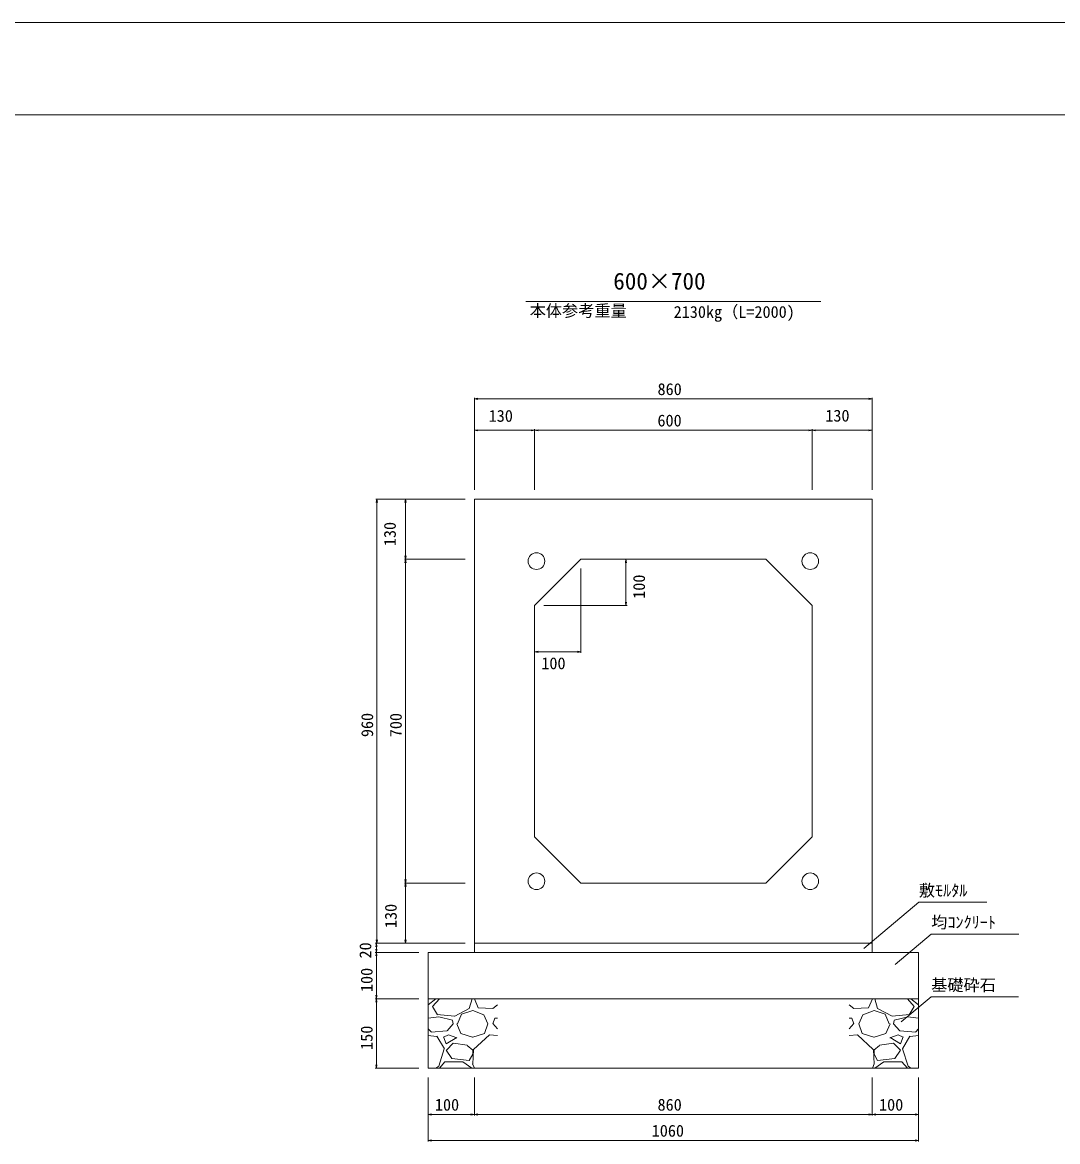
# Model space of a CAD drawing. Units: millimetres on the paper, with parts at other scales. Extents: x 0 to 841, y 0 to 594.
# Drawn here: x 234.1 to 457.9, y 352.1 to 594 of the extents above; entities that cross this region are included whole.
import ezdxf
from ezdxf.enums import TextEntityAlignment as Align

# ---------------------------------------------------------------- set-up
doc = ezdxf.new("R2010")
doc.units = ezdxf.units.MM
for name, color, linetype, lineweight in [('D-STR-DIM（寸法）', 7, 'Continuous', 18), ('D-STR-HTXT（旗揚げ）', 4, 'Continuous', 18), ('D-STR-STRn（構造物）', 7, 'Continuous', 18), ('D-STR（構造物外形線）', 1, 'Continuous', 18), ('D-TTL(外枠）', 2, 'Continuous', 18), ('DEFPOINTS_2', 8, 'Continuous', 18)]:
    doc.layers.add(name, color=color, linetype=linetype, lineweight=lineweight)
doc.layers.add('D-STR-TXT（文字）', color=7, linetype='Continuous')
doc.styles.add('ＭＳ ゴシック', font='')
doc.styles.get('ＭＳ ゴシック').set_extended_font_data('MS Gothic')

msp = doc.modelspace()

# ---------------------------------------------------------------- linework, layer by layer
at = {"layer": 'D-STR-DIM（寸法）'}
for p, q in [((331.863, 492.949), (331.863, 512.871)), ((331.863, 512.621), (332.613, 512.746)), ((331.863, 512.621), (331.963, 512.621)), ((332.613, 512.496), (331.863, 512.621)), ((417.763, 512.621), (331.963, 512.621)), ((417.113, 512.746), (417.863, 512.621)), ((417.863, 512.621), (417.113, 512.496)), ((417.863, 512.621), (417.763, 512.621)), ((417.863, 492.949), (417.863, 512.871)), ((331.863, 492.949), (331.863, 506.09)), ((331.863, 505.84), (332.613, 505.965)), ((331.863, 505.84), (331.963, 505.84)), ((332.613, 505.715), (331.863, 505.84)), ((344.763, 505.84), (331.963, 505.84)), ((344.113, 505.965), (344.863, 505.84)), ((344.863, 505.84), (344.113, 505.715)), ((344.863, 505.84), (344.763, 505.84)), ((344.863, 492.949), (344.863, 506.09)), ((344.863, 492.949), (344.863, 506.09)), ((344.863, 505.84), (345.613, 505.965)), ((344.863, 505.84), (344.963, 505.84)), ((345.613, 505.715), (344.863, 505.84)), ((344.963, 505.84), (404.763, 505.84)), ((404.113, 505.965), (404.863, 505.84)), ((404.863, 505.84), (404.113, 505.715)), ((404.863, 505.84), (404.763, 505.84)), ((404.863, 492.949), (404.863, 506.09)), ((404.863, 492.949), (404.863, 506.09)), ((404.863, 505.84), (405.613, 505.965)), ((404.863, 505.84), (404.963, 505.84)), ((405.613, 505.715), (404.863, 505.84)), ((404.963, 505.84), (417.763, 505.84)), ((417.113, 505.965), (417.863, 505.84)), ((417.863, 505.84), (417.113, 505.715)), ((417.863, 505.84), (417.763, 505.84)), ((417.863, 492.949), (417.863, 506.09)), ((329.863, 490.949), (310.527, 490.949)), ((310.652, 490.199), (310.777, 490.949)), ((310.777, 490.949), (310.777, 490.849)), ((310.777, 490.949), (310.902, 490.199)), ((310.777, 490.849), (310.777, 395.049)), ((329.863, 490.949), (316.722, 490.949)), ((316.847, 490.199), (316.972, 490.949)), ((316.972, 490.949), (316.972, 490.849)), ((316.972, 490.949), (317.097, 490.199)), ((316.972, 478.049), (316.972, 490.849)), ((329.863, 477.949), (316.722, 477.949)), ((329.863, 477.949), (316.722, 477.949)), ((316.972, 477.949), (316.847, 478.699)), ((316.847, 477.199), (316.972, 477.949)), ((317.097, 478.699), (316.972, 477.949)), ((316.972, 477.949), (316.972, 478.049)), ((316.972, 477.949), (316.972, 477.849)), ((316.972, 477.949), (317.097, 477.199)), ((316.972, 408.049), (316.972, 477.849)), ((356.863, 477.949), (364.864, 477.949)), ((364.489, 477.199), (364.614, 477.949)), ((364.614, 477.949), (364.614, 477.849)), ((364.614, 477.949), (364.739, 477.199)), ((364.614, 468.049), (364.614, 477.849)), ((354.863, 475.949), (354.863, 457.706)), ((346.863, 467.949), (364.864, 467.949)), ((364.614, 467.949), (364.489, 468.699)), ((364.739, 468.699), (364.614, 467.949)), ((364.614, 467.949), (364.614, 468.049)), ((344.863, 465.949), (344.863, 457.706)), ((344.863, 457.956), (345.613, 458.081)), ((344.863, 457.956), (344.963, 457.956)), ((345.613, 457.831), (344.863, 457.956)), ((354.763, 457.956), (344.963, 457.956)), ((354.113, 458.081), (354.863, 457.956)), ((354.863, 457.956), (354.113, 457.831)), ((354.863, 457.956), (354.763, 457.956)), ((329.863, 407.949), (316.722, 407.949)), ((329.863, 407.949), (316.722, 407.949)), ((316.972, 407.949), (316.847, 408.699)), ((316.847, 407.199), (316.972, 407.949)), ((317.097, 408.699), (316.972, 407.949)), ((316.972, 407.949), (316.972, 408.049)), ((316.972, 407.949), (316.972, 407.849)), ((316.972, 407.949), (317.097, 407.199)), ((316.972, 407.849), (316.972, 395.049)), ((329.863, 394.949), (310.41, 394.949)), ((329.863, 394.949), (310.527, 394.949)), ((310.535, 394.199), (310.66, 394.949)), ((310.777, 394.949), (310.652, 395.699)), ((310.66, 394.949), (310.66, 394.849)), ((310.66, 394.949), (310.785, 394.199)), ((310.66, 394.849), (310.66, 393.049)), ((310.902, 395.699), (310.777, 394.949)), ((310.777, 394.949), (310.777, 395.049)), ((329.863, 394.949), (316.722, 394.949)), ((316.972, 394.949), (316.847, 395.699)), ((317.097, 395.699), (316.972, 394.949)), ((316.972, 394.949), (316.972, 395.049)), ((319.863, 392.949), (310.41, 392.949)), ((319.863, 392.949), (310.41, 392.949)), ((310.66, 392.949), (310.535, 393.699)), ((310.535, 392.199), (310.66, 392.949)), ((310.785, 393.699), (310.66, 392.949)), ((310.66, 392.949), (310.66, 393.049)), ((310.66, 392.949), (310.66, 392.849)), ((310.66, 392.949), (310.785, 392.199)), ((310.66, 392.849), (310.66, 383.049)), ((319.863, 382.949), (310.41, 382.949)), ((319.863, 382.949), (310.41, 382.949)), ((310.66, 382.949), (310.535, 383.699)), ((310.535, 382.199), (310.66, 382.949)), ((310.785, 383.699), (310.66, 382.949)), ((310.66, 382.949), (310.66, 383.049)), ((310.66, 382.949), (310.66, 382.849)), ((310.66, 382.949), (310.785, 382.199)), ((310.66, 382.849), (310.66, 368.049)), ((319.863, 367.949), (310.41, 367.949)), ((310.66, 367.949), (310.535, 368.699)), ((310.785, 368.699), (310.66, 367.949)), ((310.66, 367.949), (310.66, 368.049)), ((321.863, 365.949), (321.863, 352.077)), ((321.863, 365.949), (321.863, 357.699)), ((331.863, 365.949), (331.863, 357.699)), ((417.863, 365.949), (417.863, 357.699)), ((427.863, 365.949), (427.863, 357.699)), ((331.863, 363.949), (331.863, 357.699)), ((417.863, 363.949), (417.863, 357.699)), ((427.863, 363.949), (427.863, 352.077)), ((321.863, 357.949), (322.613, 358.074)), ((331.113, 358.074), (331.863, 357.949)), ((331.863, 357.949), (332.613, 358.074)), ((417.113, 358.074), (417.863, 357.949)), ((417.863, 357.949), (418.613, 358.074)), ((427.113, 358.074), (427.863, 357.949)), ((321.863, 357.949), (321.963, 357.949)), ((322.613, 357.824), (321.863, 357.949)), ((321.963, 357.949), (331.763, 357.949)), ((331.863, 357.949), (331.113, 357.824)), ((331.863, 357.949), (331.763, 357.949)), ((331.863, 357.949), (331.963, 357.949)), ((332.613, 357.824), (331.863, 357.949)), ((331.963, 357.949), (417.763, 357.949)), ((417.863, 357.949), (417.113, 357.824)), ((417.863, 357.949), (417.763, 357.949)), ((417.863, 357.949), (417.963, 357.949)), ((418.613, 357.824), (417.863, 357.949)), ((417.963, 357.949), (427.763, 357.949)), ((427.863, 357.949), (427.113, 357.824)), ((427.863, 357.949), (427.763, 357.949)), ((321.863, 352.327), (322.613, 352.452)), ((321.863, 352.327), (321.963, 352.327)), ((322.613, 352.202), (321.863, 352.327)), ((321.963, 352.327), (427.763, 352.327)), ((427.113, 352.452), (427.863, 352.327)), ((427.863, 352.327), (427.113, 352.202)), ((427.863, 352.327), (427.763, 352.327))]:
    msp.add_line(p, q, dxfattribs=at)
at = {"layer": 'D-STR-HTXT（旗揚げ）'}
for p, q in [((342.971, 533.693), (406.755, 533.693)), ((416.008, 393.81), (427.925, 403.823)), ((442.587, 403.823), (427.925, 403.823)), ((422.784, 390.389), (430.583, 396.942)), ((449.509, 396.942), (430.583, 396.942)), ((424.11, 377.948), (430.583, 383.387)), ((449.447, 383.387), (430.583, 383.387))]:
    msp.add_line(p, q, dxfattribs=at)
at = {"layer": 'D-STR-STRn（構造物）'}
for p, q in [((331.863, 394.949), (331.863, 392.949)), ((417.863, 394.949), (417.863, 392.949)), ((321.863, 392.949), (427.863, 392.949)), ((321.863, 392.949), (321.863, 367.949)), ((427.863, 392.949), (427.863, 367.949)), ((321.863, 382.949), (427.863, 382.949)), ((321.863, 381.644), (323.551, 382.949)), ((322.789, 381.293), (324.279, 382.949)), ((331.344, 382.942), (330.744, 380.842)), ((331.855, 382.949), (332.664, 381.028)), ((417.871, 382.949), (417.061, 381.028)), ((418.382, 382.942), (418.982, 380.842)), ((426.937, 381.293), (425.446, 382.949)), ((427.863, 381.644), (426.174, 382.949)), ((323.868, 379.485), (322.818, 381.285)), ((330.746, 380.832), (327.596, 379.182)), ((329.09, 379.642), (331.49, 380.392)), ((331.484, 380.392), (333.884, 379.492)), ((332.68, 380.985), (335.83, 380.835)), ((335.84, 380.854), (336.863, 381.644)), ((413.886, 380.854), (412.863, 381.644)), ((417.046, 380.985), (413.896, 380.835)), ((418.242, 380.392), (415.842, 379.492)), ((420.635, 379.642), (418.235, 380.392)), ((418.979, 380.832), (422.129, 379.182)), ((425.857, 379.485), (426.907, 381.285)), ((324.152, 379.025), (321.863, 378.784)), ((327.579, 379.224), (323.829, 379.524)), ((327.133, 378.301), (324.133, 379.051)), ((327.289, 377.543), (325.939, 376.043)), ((327.29, 377.533), (327.14, 378.283)), ((328.026, 377.547), (328.926, 375.447)), ((328.185, 377.542), (329.085, 379.642)), ((333.891, 379.488), (334.791, 377.538)), ((334.034, 375.449), (334.784, 377.549)), ((336.863, 376.469), (335.834, 377.592)), ((335.836, 377.546), (336.286, 378.746)), ((336.863, 378.784), (336.302, 378.725)), ((412.863, 378.784), (413.424, 378.725)), ((412.863, 376.469), (413.891, 377.592)), ((413.89, 377.546), (413.44, 378.746)), ((415.834, 379.488), (414.934, 377.538)), ((415.691, 375.449), (414.941, 377.549)), ((421.54, 377.542), (420.64, 379.642)), ((421.7, 377.547), (420.8, 375.447)), ((422.146, 379.224), (425.896, 379.524)), ((422.435, 377.533), (422.585, 378.283)), ((422.437, 377.543), (423.787, 376.043)), ((422.592, 378.301), (425.592, 379.051)), ((425.574, 379.025), (427.863, 378.784)), ((322.484, 375.791), (321.863, 376.469)), ((325.928, 376.052), (322.478, 375.752)), ((326.237, 375.137), (325.187, 374.687)), ((328.044, 374.545), (326.244, 375.145)), ((328.927, 375.432), (331.477, 374.682)), ((331.497, 374.684), (334.047, 375.434)), ((335.092, 375.142), (331.642, 371.992)), ((336.863, 374.98), (335.093, 375.127)), ((412.863, 374.98), (414.632, 375.127)), ((414.633, 375.142), (418.083, 371.992)), ((418.229, 374.684), (415.679, 375.434)), ((420.798, 375.432), (418.248, 374.682)), ((421.682, 374.545), (423.482, 375.145)), ((423.488, 375.137), (424.538, 374.687)), ((423.797, 376.052), (427.247, 375.752)), ((427.241, 375.791), (427.863, 376.469)), ((323.693, 374.827), (321.863, 374.98)), ((325.372, 372.151), (323.722, 374.851)), ((325.183, 374.693), (325.783, 373.193)), ((325.784, 373.196), (328.034, 374.546)), ((327.288, 373.342), (325.788, 371.842)), ((330.306, 372.901), (327.306, 373.351)), ((331.52, 371.811), (330.32, 372.861)), ((418.205, 371.811), (419.405, 372.861)), ((419.419, 372.901), (422.419, 373.351)), ((423.942, 373.196), (421.692, 374.546)), ((422.437, 373.342), (423.937, 371.842)), ((424.542, 374.693), (423.942, 373.193)), ((424.354, 372.151), (426.004, 374.851)), ((426.032, 374.827), (427.863, 374.98)), ((324.14, 368.388), (325.34, 372.138)), ((325.784, 371.848), (326.984, 370.048)), ((330.743, 369.595), (331.493, 370.945)), ((331.632, 372), (331.482, 368.85)), ((331.489, 370.943), (331.489, 371.843)), ((418.094, 372), (418.244, 368.85)), ((418.982, 369.595), (418.232, 370.945)), ((418.236, 370.943), (418.236, 371.843)), ((423.942, 371.848), (422.742, 370.048)), ((425.585, 368.388), (424.385, 372.138)), ((321.863, 367.949), (427.863, 367.949)), ((323.552, 367.949), (324.14, 368.404)), ((324.279, 367.949), (325.489, 369.293)), ((325.489, 369.293), (329.389, 369.293)), ((326.993, 370.036), (330.743, 369.586)), ((329.384, 369.327), (331.334, 367.977)), ((331.464, 368.877), (331.855, 367.949)), ((418.261, 368.877), (417.871, 367.949)), ((420.341, 369.327), (418.391, 367.977)), ((422.732, 370.036), (418.982, 369.586)), ((424.236, 369.293), (420.336, 369.293)), ((425.446, 367.949), (424.237, 369.293)), ((426.174, 367.949), (425.586, 368.404))]:
    msp.add_line(p, q, dxfattribs=at)
at = {"layer": 'D-STR（構造物外形線）'}
for p, q in [((331.863, 394.949), (331.863, 490.949)), ((331.863, 490.949), (417.863, 490.949)), ((417.863, 490.949), (417.863, 394.949)), ((344.863, 467.949), (354.863, 477.949)), ((354.863, 477.949), (394.863, 477.949)), ((394.863, 477.949), (404.863, 467.949)), ((344.863, 417.949), (344.863, 467.949)), ((404.863, 467.949), (404.863, 417.949)), ((354.863, 407.949), (344.863, 417.949)), ((404.863, 417.949), (394.863, 407.949)), ((394.863, 407.949), (354.863, 407.949)), ((417.863, 394.949), (331.863, 394.949))]:
    msp.add_line(p, q, dxfattribs=at)
for centre in [(345.267, 477.546), (404.459, 477.546), (345.267, 408.353), (404.459, 408.353)]:
    msp.add_circle(centre, 1.8, dxfattribs=at)
at = {"layer": 'D-TTL(外枠）'}
msp.add_line((25, 574), (820, 574), dxfattribs=at)
at = {"layer": 'DEFPOINTS_2'}
msp.add_line((0, 594), (841, 594), dxfattribs=at)

# ---------------------------------------------------------------- texts
at = {"layer": 'D-STR-DIM（寸法）', "style": 'ＭＳ ゴシック'}
for s, p in [('860', (371.443, 512.671)), ('130', (334.937, 506.896)), ('600', (371.416, 505.89)), ('130', (407.7, 506.943)), ('100', (346.318, 453.414)), ('100', (323.318, 357.999)), ('860', (371.443, 357.999)), ('100', (419.318, 357.999)), ('1060', (370.181, 352.377))]:
    msp.add_text(s, height=2.566, dxfattribs=at).set_placement(p, align=Align.BOTTOM_LEFT)
for s, p in [('130', (315.636, 480.786)), ('100', (369.495, 469.405)), ('960', (310.727, 439.512)), ('700', (316.922, 439.485)), ('130', (315.832, 398.238)), ('20', (310.335, 391.658)), ('100', (310.61, 384.405)), ('150', (310.61, 371.905))]:
    msp.add_text(s, height=2.566, rotation=90, dxfattribs=at).set_placement(p, align=Align.BOTTOM_LEFT)
at = {"layer": 'D-STR-TXT（文字）', "style": 'ＭＳ ゴシック'}
for s, height, p in [('600×700', 3.666, (361.868, 535.141)), ('本体参考重量', 2.566, (343.802, 529.626)), ('2130kg（L=2000)', 2.566, (374.922, 529.362)), ('敷ﾓﾙﾀﾙ', 2.566, (427.925, 404.323)), ('均ｺﾝｸﾘｰﾄ', 2.566, (430.583, 397.442)), ('基礎砕石', 2.566, (430.583, 383.887))]:
    msp.add_text(s, height=height, dxfattribs=at).set_placement(p, align=Align.BOTTOM_LEFT)

doc.saveas('drawing.dxf')
